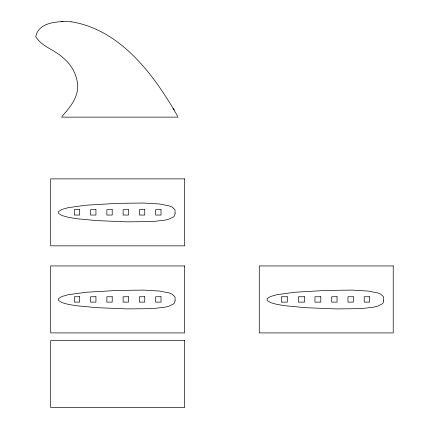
<?xml version="1.0" encoding="UTF-8"?>
<svg xmlns="http://www.w3.org/2000/svg" width="429" height="429" viewBox="0 0 429 429"><rect width="100%" height="100%" fill="white"/><g stroke="black" fill="none" stroke-linecap="round" stroke-linejoin="round"><path stroke-width="0.64" d="M62.007 116.393C70.136 107.277 79.102 96.616 77.504 83.494C76.298 73.407 70.796 63.921 62.859 57.62C54.612 49.769 41.624 46.664 35.779 36.631C38.583 21.488 59.454 21.107 71.482 21.82M61.326 21.563L62.993 21.563M61.583 117.128L178.105 117.128M71.525 21.82C120.86 29.794 154.563 75.59 177.735 116.393M173.439 108.591L174.228 109.974M175.075 213.417L174.683 215.583L173.691 216.774L169.074 219.096L165.026 220.115L152.413 221.584L127.349 221.852L96.691 220.608L76.367 218.667L68.114 217.262L61.969 215.53L58.553 213.433L58.553 211.518L61.969 209.422L68.114 207.69L86.1 205.185L117.937 203.341L143.431 203.03L159.545 203.989L169.074 205.861L171.89 206.993L174.683 209.368L175.075 210.5L175.075 213.417M175.075 300.482L174.683 302.649L173.691 303.839L169.074 306.161L165.026 307.18L152.413 308.649L127.349 308.918L96.691 307.673L76.367 305.732L68.114 304.333L61.969 302.595L58.553 300.498L58.553 298.589L61.969 296.487L68.114 294.755L86.1 292.251L117.937 290.406L143.431 290.101L159.545 291.06L169.074 292.927L171.89 294.058L174.683 296.434L175.075 297.57L175.075 300.482M383.655 300.482L383.263 302.649L382.271 303.839L377.649 306.161L373.605 307.18L360.993 308.649L335.923 308.918L305.271 307.673L284.947 305.732L276.694 304.333L270.549 302.595L267.133 300.498L267.133 298.589L270.549 296.487L276.694 294.755L294.68 292.251L326.517 290.406L352.011 290.101L368.12 291.06L377.649 292.927L380.469 294.058L383.263 296.434L383.655 297.57L383.655 300.482M184.647 178.882L50.697 178.882L50.697 245.855L184.647 245.855L184.647 178.882M79.687 209.69L74.33 209.69L74.33 215.047L79.687 215.047L79.687 209.69M95.951 209.69L90.594 209.69L90.594 215.047L95.951 215.047L95.951 209.69M112.216 209.69L106.859 209.69L106.859 215.047L112.216 215.047L112.216 209.69M128.48 209.69L123.123 209.69L123.123 215.047L128.48 215.047L128.48 209.69M144.745 209.69L139.387 209.69L139.387 215.047L144.745 215.047L144.745 209.69M161.014 209.69L155.652 209.69L155.652 215.047L161.014 215.047L161.014 209.69M184.647 265.948L50.697 265.948L50.697 332.92L184.647 332.92L184.647 265.948M393.221 265.948L259.272 265.948L259.272 332.92L393.221 332.92L393.221 265.948M79.687 296.755L74.33 296.755L74.33 302.113L79.687 302.113L79.687 296.755M95.951 296.755L90.594 296.755L90.594 302.113L95.951 302.113L95.951 296.755M112.216 296.755L106.859 296.755L106.859 302.113L112.216 302.113L112.216 296.755M128.48 296.755L123.123 296.755L123.123 302.113L128.48 302.113L128.48 296.755M144.745 296.755L139.387 296.755L139.387 302.113L144.745 302.113L144.745 296.755M161.014 296.755L155.652 296.755L155.652 302.113L161.014 302.113L161.014 296.755M287.307 296.755L281.376 296.755L281.376 302.113L287.307 302.113L287.307 296.755M304.531 296.755L298.407 296.755L298.407 302.113L304.531 302.113L304.531 296.755M320.795 296.755L314.956 296.755L314.956 302.113L320.795 302.113L320.795 296.755M337.06 296.755L331.703 296.755L331.703 302.113L337.06 302.113L337.06 296.755M353.324 296.755L347.967 296.755L347.967 302.113L353.324 302.113L353.324 296.755M369.589 296.755L364.232 296.755L364.232 302.113L369.589 302.113L369.589 296.755M184.647 340.578L50.697 340.578L50.697 407.55L184.647 407.55L184.647 340.578"/></g></svg>
